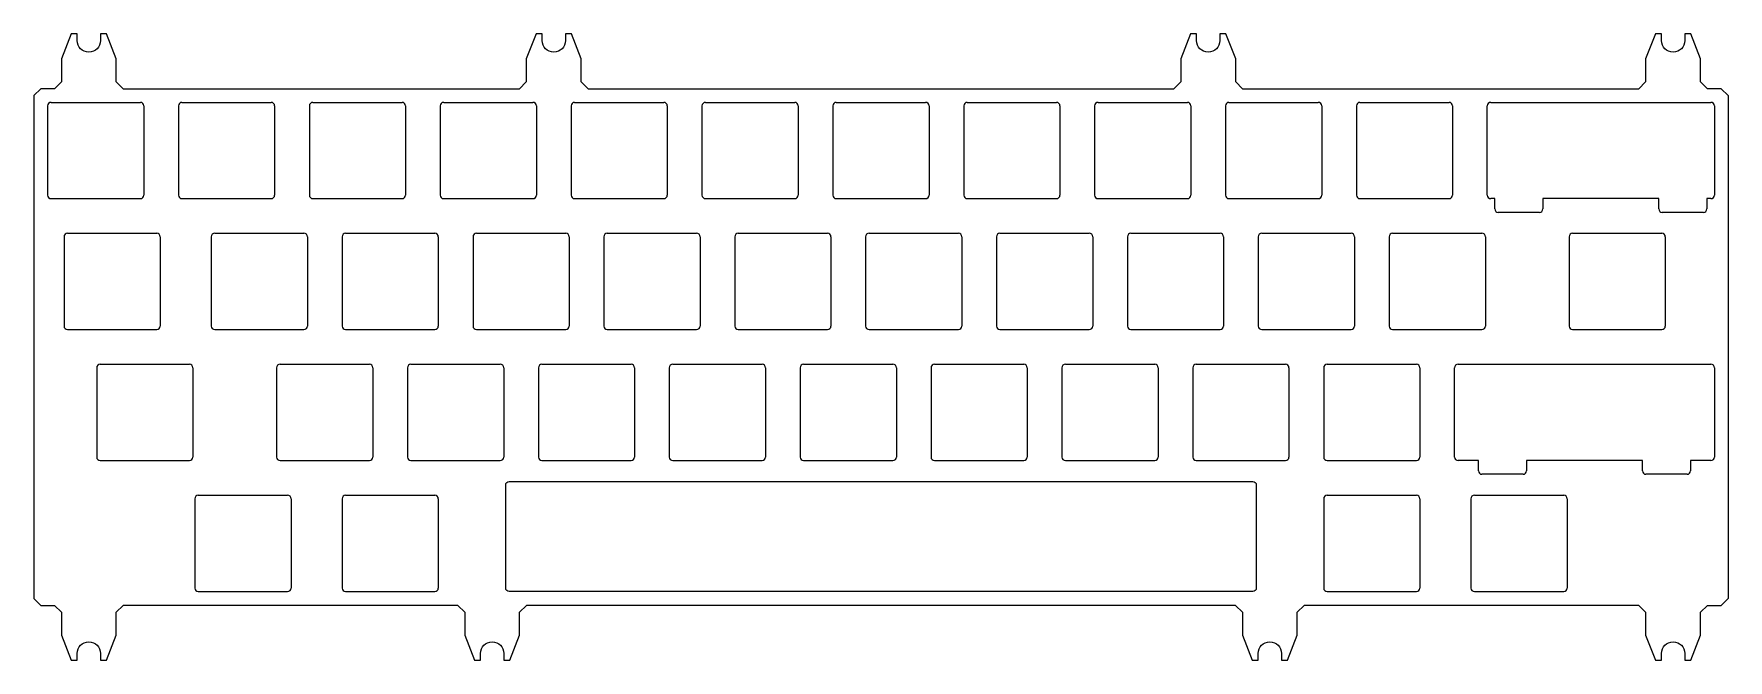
# Model space of a CAD drawing. Header units: millimetres. Extents: x -18 to 228, y -194 to -103.
import ezdxf

# ---------------------------------------------------------------- set-up
doc = ezdxf.new("R2010")
doc.units = ezdxf.units.MM
doc.header["$MEASUREMENT"] = 0
doc.layers.add('도면층3', color=4, linetype='Continuous')

msp = doc.modelspace()

# ---------------------------------------------------------------- linework, layer by layer
for p, q in [((-16.38, -113.33), (-16.38, -126.33)), ((-15.88, -112.83), (-2.88, -112.83)), ((-2.38, -113.33), (-2.38, -126.33)), ((2.67, -113.33), (2.67, -126.33)), ((3.17, -112.83), (16.17, -112.83)), ((16.67, -113.33), (16.67, -126.33)), ((21.72, -113.33), (21.72, -126.33)), ((22.22, -112.83), (35.22, -112.83)), ((35.72, -113.33), (35.72, -126.33)), ((40.77, -113.33), (40.77, -126.33)), ((41.27, -112.83), (54.27, -112.83)), ((54.77, -113.33), (54.77, -126.33)), ((59.82, -113.33), (59.82, -126.33)), ((60.32, -112.83), (73.32, -112.83)), ((73.82, -113.33), (73.82, -126.33)), ((78.87, -113.33), (78.87, -126.33)), ((79.37, -112.83), (92.37, -112.83)), ((92.87, -113.33), (92.87, -126.33)), ((97.92, -113.33), (97.92, -126.33)), ((98.42, -112.83), (111.42, -112.83)), ((111.92, -113.33), (111.92, -126.33)), ((116.97, -113.33), (116.97, -126.33)), ((117.47, -112.83), (130.47, -112.83)), ((130.97, -113.33), (130.97, -126.33)), ((136.02, -113.33), (136.02, -126.33)), ((136.52, -112.83), (149.52, -112.83)), ((150.02, -113.33), (150.02, -126.33)), ((155.07, -113.33), (155.07, -126.33)), ((155.57, -112.83), (168.57, -112.83)), ((169.07, -113.33), (169.07, -126.33)), ((174.12, -113.33), (174.12, -126.33)), ((174.62, -112.83), (187.62, -112.83)), ((188.12, -113.33), (188.12, -126.33)), ((-15.88, -126.83), (-2.88, -126.83)), ((3.17, -126.83), (16.17, -126.83)), ((22.22, -126.83), (35.22, -126.83)), ((41.27, -126.83), (54.27, -126.83)), ((60.32, -126.83), (73.32, -126.83)), ((79.37, -126.83), (92.37, -126.83)), ((98.42, -126.83), (111.42, -126.83)), ((117.47, -126.83), (130.47, -126.83)), ((136.52, -126.83), (149.52, -126.83)), ((155.57, -126.83), (168.57, -126.83)), ((174.62, -126.83), (187.62, -126.83)), ((-13.99, -132.38), (-13.99, -145.38)), ((-13.49, -131.88), (-0.49, -131.88)), ((0.01, -132.38), (0.01, -145.38)), ((7.44, -132.38), (7.44, -145.38)), ((7.94, -131.88), (20.94, -131.88)), ((21.44, -132.38), (21.44, -145.38)), ((26.49, -132.38), (26.49, -145.38)), ((26.99, -131.88), (39.99, -131.88)), ((40.49, -132.38), (40.49, -145.38)), ((45.54, -132.38), (45.54, -145.38)), ((46.04, -131.88), (59.04, -131.88)), ((59.54, -132.38), (59.54, -145.38)), ((64.59, -132.38), (64.59, -145.38)), ((65.09, -131.88), (78.09, -131.88)), ((78.59, -132.38), (78.59, -145.38)), ((83.64, -132.38), (83.64, -145.38)), ((84.14, -131.88), (97.14, -131.88)), ((97.64, -132.38), (97.64, -145.38)), ((102.69, -132.38), (102.69, -145.38)), ((103.19, -131.88), (116.19, -131.88)), ((116.69, -132.38), (116.69, -145.38)), ((121.74, -132.38), (121.74, -145.38)), ((122.24, -131.88), (135.24, -131.88)), ((135.74, -132.38), (135.74, -145.38)), ((140.79, -132.38), (140.79, -145.38)), ((141.29, -131.88), (154.29, -131.88)), ((154.79, -132.38), (154.79, -145.38)), ((159.84, -132.38), (159.84, -145.38)), ((160.34, -131.88), (173.34, -131.88)), ((173.84, -132.38), (173.84, -145.38)), ((178.89, -132.38), (178.89, -145.38)), ((179.39, -131.88), (192.39, -131.88)), ((192.89, -132.38), (192.89, -145.38)), ((205.08, -132.38), (205.08, -145.38)), ((205.58, -131.88), (218.58, -131.88)), ((219.08, -132.38), (219.08, -145.38)), ((-13.49, -145.88), (-0.49, -145.88)), ((7.94, -145.88), (20.94, -145.88)), ((26.99, -145.88), (39.99, -145.88)), ((46.04, -145.88), (59.04, -145.88)), ((65.09, -145.88), (78.09, -145.88)), ((84.14, -145.88), (97.14, -145.88)), ((103.19, -145.88), (116.19, -145.88)), ((122.24, -145.88), (135.24, -145.88)), ((141.29, -145.88), (154.29, -145.88)), ((160.34, -145.88), (173.34, -145.88)), ((179.39, -145.88), (192.39, -145.88)), ((205.58, -145.88), (218.58, -145.88)), ((-9.23, -151.43), (-9.23, -164.43)), ((-8.73, -150.93), (4.27, -150.93)), ((4.77, -151.43), (4.77, -164.43)), ((16.96, -151.43), (16.96, -164.43)), ((17.46, -150.93), (30.46, -150.93)), ((30.96, -151.43), (30.96, -164.43)), ((36.01, -151.43), (36.01, -164.43)), ((36.51, -150.93), (49.51, -150.93)), ((50.01, -151.43), (50.01, -164.43)), ((55.06, -151.43), (55.06, -164.43)), ((55.56, -150.93), (68.56, -150.93)), ((69.06, -151.43), (69.06, -164.43)), ((74.11, -151.43), (74.11, -164.43)), ((74.61, -150.93), (87.61, -150.93)), ((88.11, -151.43), (88.11, -164.43)), ((93.16, -151.43), (93.16, -164.43)), ((93.66, -150.93), (106.66, -150.93)), ((107.16, -151.43), (107.16, -164.43)), ((112.21, -151.43), (112.21, -164.43)), ((112.71, -150.93), (125.71, -150.93)), ((126.21, -151.43), (126.21, -164.43)), ((131.26, -151.43), (131.26, -164.43)), ((131.76, -150.93), (144.76, -150.93)), ((145.26, -151.43), (145.26, -164.43)), ((150.31, -151.43), (150.31, -164.43)), ((150.81, -150.93), (163.81, -150.93)), ((164.31, -151.43), (164.31, -164.43)), ((169.36, -151.43), (169.36, -164.43)), ((169.86, -150.93), (182.86, -150.93)), ((183.36, -151.43), (183.36, -164.43)), ((-8.73, -164.93), (4.27, -164.93)), ((17.46, -164.93), (30.46, -164.93)), ((36.51, -164.93), (49.51, -164.93)), ((55.56, -164.93), (68.56, -164.93)), ((74.61, -164.93), (87.61, -164.93)), ((93.66, -164.93), (106.66, -164.93)), ((112.71, -164.93), (125.71, -164.93)), ((131.76, -164.93), (144.76, -164.93)), ((150.81, -164.93), (163.81, -164.93)), ((169.86, -164.93), (182.86, -164.93)), ((5.56, -169.98), (18.56, -169.98)), ((26.99, -169.98), (39.99, -169.98)), ((169.86, -169.98), (182.86, -169.98)), ((191.29, -169.98), (204.29, -169.98)), ((5.06, -170.48), (5.06, -183.48)), ((19.06, -170.48), (19.06, -183.48)), ((26.49, -170.48), (26.49, -183.48)), ((40.49, -170.48), (40.49, -183.48)), ((169.36, -170.48), (169.36, -183.48)), ((183.36, -170.48), (183.36, -183.48)), ((190.79, -170.48), (190.79, -183.48)), ((204.79, -170.48), (204.79, -183.48)), ((5.56, -183.98), (18.56, -183.98)), ((26.99, -183.98), (39.99, -183.98)), ((169.86, -183.98), (182.86, -183.98)), ((191.29, -183.98), (204.29, -183.98))]:
    msp.add_line(p, q)
at = {"linetype": 'Continuous'}
for p, q in [((193.17, -126.33), (193.17, -113.33)), ((193.67, -112.83), (225.72, -112.83)), ((226.22, -113.33), (226.22, -126.33)), ((194.26, -126.83), (193.67, -126.83)), ((194.26, -128.33), (194.26, -126.83)), ((218.14, -126.83), (201.26, -126.83)), ((201.26, -126.83), (201.26, -128.33)), ((218.14, -128.33), (218.14, -126.83)), ((225.72, -126.83), (225.14, -126.83)), ((225.14, -126.83), (225.14, -128.33)), ((200.76, -128.83), (194.76, -128.83)), ((224.64, -128.83), (218.64, -128.83)), ((188.41, -164.43), (188.41, -151.43)), ((188.91, -150.93), (225.72, -150.93)), ((226.22, -151.43), (226.22, -164.43)), ((191.88, -164.93), (188.91, -164.93)), ((191.88, -166.43), (191.88, -164.93)), ((215.76, -164.93), (198.88, -164.93)), ((198.88, -164.93), (198.88, -166.43)), ((215.76, -166.43), (215.76, -164.93)), ((225.72, -164.93), (222.76, -164.93)), ((222.76, -164.93), (222.76, -166.43)), ((198.38, -166.93), (192.38, -166.93)), ((222.26, -166.93), (216.26, -166.93))]:
    msp.add_line(p, q, dxfattribs=at)
msp.add_lwpolyline([(50.8, -167.98), (159.05, -167.98, -0.414214), (159.55, -168.48), (159.55, -183.48, -0.414214), (159.05, -183.98), (50.8, -183.98, -0.414214), (50.3, -183.48), (50.3, -168.48, -0.414214)], format="xyb", close=True, dxfattribs=at)
for centre, start, end in [((-15.88, -113.33), 90, 180), ((-2.88, -113.33), 0, 90), ((3.17, -113.33), 90, 180), ((16.17, -113.33), 0, 90), ((22.22, -113.33), 90, 180), ((35.22, -113.33), 0, 90), ((41.27, -113.33), 90, 180), ((54.27, -113.33), 0, 90), ((60.32, -113.33), 90, 180), ((73.32, -113.33), 0, 90), ((79.37, -113.33), 90, 180), ((92.37, -113.33), 0, 90), ((98.42, -113.33), 90, 180), ((111.42, -113.33), 0, 90), ((117.47, -113.33), 90, 180), ((130.47, -113.33), 0, 90), ((136.52, -113.33), 90, 180), ((149.52, -113.33), 0, 90), ((155.57, -113.33), 90, 180), ((168.57, -113.33), 0, 90), ((174.62, -113.33), 90, 180), ((187.62, -113.33), 0, 90), ((-15.88, -126.33), 180, 270), ((-2.88, -126.33), 270, 0), ((3.17, -126.33), 180, 270), ((16.17, -126.33), 270, 0), ((22.22, -126.33), 180, 270), ((35.22, -126.33), 270, 0), ((41.27, -126.33), 180, 270), ((54.27, -126.33), 270, 0), ((60.32, -126.33), 180, 270), ((73.32, -126.33), 270, 0), ((79.37, -126.33), 180, 270), ((92.37, -126.33), 270, 0), ((98.42, -126.33), 180, 270), ((111.42, -126.33), 270, 0), ((117.47, -126.33), 180, 270), ((130.47, -126.33), 270, 0), ((136.52, -126.33), 180, 270), ((149.52, -126.33), 270, 0), ((155.57, -126.33), 180, 270), ((168.57, -126.33), 270, 0), ((174.62, -126.33), 180, 270), ((187.62, -126.33), 270, 0), ((-13.49, -132.38), 90, 180), ((-0.49, -132.38), 0, 90), ((7.94, -132.38), 90, 180), ((20.94, -132.38), 0, 90), ((26.99, -132.38), 90, 180), ((39.99, -132.38), 0, 90), ((46.04, -132.38), 90, 180), ((59.04, -132.38), 0, 90), ((65.09, -132.38), 90, 180), ((78.09, -132.38), 0, 90), ((84.14, -132.38), 90, 180), ((97.14, -132.38), 0, 90), ((103.19, -132.38), 90, 180), ((116.19, -132.38), 0, 90), ((122.24, -132.38), 90, 180), ((135.24, -132.38), 0, 90), ((141.29, -132.38), 90, 180), ((154.29, -132.38), 0, 90), ((160.34, -132.38), 90, 180), ((173.34, -132.38), 0, 90), ((179.39, -132.38), 90, 180), ((192.39, -132.38), 0, 90), ((205.58, -132.38), 90, 180), ((218.58, -132.38), 0, 90), ((-13.49, -145.38), 180, 270), ((-0.49, -145.38), 270, 0), ((7.94, -145.38), 180, 270), ((20.94, -145.38), 270, 0), ((26.99, -145.38), 180, 270), ((39.99, -145.38), 270, 0), ((46.04, -145.38), 180, 270), ((59.04, -145.38), 270, 0), ((65.09, -145.38), 180, 270), ((78.09, -145.38), 270, 0), ((84.14, -145.38), 180, 270), ((97.14, -145.38), 270, 0), ((103.19, -145.38), 180, 270), ((116.19, -145.38), 270, 0), ((122.24, -145.38), 180, 270), ((135.24, -145.38), 270, 0), ((141.29, -145.38), 180, 270), ((154.29, -145.38), 270, 0), ((160.34, -145.38), 180, 270), ((173.34, -145.38), 270, 0), ((179.39, -145.38), 180, 270), ((192.39, -145.38), 270, 0), ((205.58, -145.38), 180, 270), ((218.58, -145.38), 270, 0), ((-8.73, -151.43), 90, 180), ((4.27, -151.43), 0, 90), ((17.46, -151.43), 90, 180), ((30.46, -151.43), 0, 90), ((36.51, -151.43), 90, 180), ((49.51, -151.43), 0, 90), ((55.56, -151.43), 90, 180), ((68.56, -151.43), 0, 90), ((74.61, -151.43), 90, 180), ((87.61, -151.43), 0, 90), ((93.66, -151.43), 90, 180), ((106.66, -151.43), 0, 90), ((112.71, -151.43), 90, 180), ((125.71, -151.43), 0, 90), ((131.76, -151.43), 90, 180), ((144.76, -151.43), 0, 90), ((150.81, -151.43), 90, 180), ((163.81, -151.43), 0, 90), ((169.86, -151.43), 90, 180), ((182.86, -151.43), 0, 90), ((-8.73, -164.43), 180, 270), ((4.27, -164.43), 270, 0), ((17.46, -164.43), 180, 270), ((30.46, -164.43), 270, 0), ((36.51, -164.43), 180, 270), ((49.51, -164.43), 270, 0), ((55.56, -164.43), 180, 270), ((68.56, -164.43), 270, 0), ((74.61, -164.43), 180, 270), ((87.61, -164.43), 270, 0), ((93.66, -164.43), 180, 270), ((106.66, -164.43), 270, 0), ((112.71, -164.43), 180, 270), ((125.71, -164.43), 270, 0), ((131.76, -164.43), 180, 270), ((144.76, -164.43), 270, 0), ((150.81, -164.43), 180, 270), ((163.81, -164.43), 270, 0), ((169.86, -164.43), 180, 270), ((182.86, -164.43), 270, 0), ((5.56, -170.48), 90, 180), ((18.56, -170.48), 0, 90), ((26.99, -170.48), 90, 180), ((39.99, -170.48), 0, 90), ((169.86, -170.48), 90, 180), ((182.86, -170.48), 0, 90), ((191.29, -170.48), 90, 180), ((204.29, -170.48), 0, 90), ((5.56, -183.48), 180, 270), ((18.56, -183.48), 270, 0), ((26.99, -183.48), 180, 270), ((39.99, -183.48), 270, 0), ((169.86, -183.48), 180, 270), ((182.86, -183.48), 270, 0), ((191.29, -183.48), 180, 270), ((204.29, -183.48), 270, 0)]:
    msp.add_arc(centre, 0.5, start, end)
for centre, start, end in [((193.67, -113.33), 90, 180), ((225.72, -113.33), 0, 90), ((193.67, -126.33), 180, 270), ((225.72, -126.33), 270, 0), ((194.76, -128.33), 180, 270), ((200.76, -128.33), 270, 0), ((218.64, -128.33), 180, 270), ((224.64, -128.33), 270, 0), ((188.91, -151.43), 90, 180), ((225.72, -151.43), 0, 90), ((188.91, -164.43), 180, 270), ((225.72, -164.43), 270, 0), ((192.38, -166.43), 180, 270), ((198.38, -166.43), 270, 0), ((216.26, -166.43), 180, 270), ((222.26, -166.43), 270, 0)]:
    msp.add_arc(centre, 0.5, start, end, dxfattribs=at)
at = {"layer": '도면층3'}
for p, q in [((-12.94, -102.87), (-14.38, -106.48)), ((-12.08, -102.87), (-12.94, -102.87)), ((-12.08, -103.84), (-12.08, -102.87)), ((-7.81, -102.87), (-8.68, -102.87)), ((-8.68, -102.87), (-8.68, -103.84)), ((-6.38, -106.48), (-7.81, -102.87)), ((54.73, -102.87), (53.3, -106.48)), ((55.6, -102.87), (54.73, -102.87)), ((55.6, -103.84), (55.6, -102.87)), ((59.87, -102.87), (59, -102.87)), ((59, -102.87), (59, -103.84)), ((61.3, -106.48), (59.87, -102.87)), ((149.98, -102.87), (148.55, -106.48)), ((150.85, -102.87), (149.98, -102.87)), ((150.85, -103.84), (150.85, -102.87)), ((155.12, -102.87), (154.25, -102.87)), ((154.25, -102.87), (154.25, -103.84)), ((156.55, -106.48), (155.12, -102.87)), ((217.66, -102.87), (216.22, -106.48)), ((218.52, -102.87), (217.66, -102.87)), ((218.52, -103.84), (218.52, -102.87)), ((222.79, -102.87), (221.92, -102.87)), ((221.92, -102.87), (221.92, -103.84)), ((224.22, -106.48), (222.79, -102.87)), ((-14.38, -106.48), (-14.38, -109.84)), ((-6.38, -109.84), (-6.38, -106.48)), ((53.3, -106.48), (53.3, -109.84)), ((61.3, -109.84), (61.3, -106.48)), ((148.55, -106.48), (148.55, -109.84)), ((156.55, -109.84), (156.55, -106.48)), ((216.22, -106.48), (216.22, -109.84)), ((224.22, -109.84), (224.22, -106.48)), ((-17.38, -110.84), (-18.38, -111.84)), ((-15.38, -110.84), (-17.38, -110.84)), ((-14.38, -109.84), (-15.38, -110.84)), ((-5.38, -110.84), (-6.38, -109.84)), ((-5.38, -110.84), (52.3, -110.84)), ((53.3, -109.84), (52.3, -110.84)), ((62.3, -110.84), (61.3, -109.84)), ((62.3, -110.84), (147.55, -110.84)), ((148.55, -109.84), (147.55, -110.84)), ((157.55, -110.84), (156.55, -109.84)), ((157.55, -110.84), (215.22, -110.84)), ((216.22, -109.84), (215.22, -110.84)), ((225.22, -110.84), (224.22, -109.84)), ((227.22, -110.84), (225.22, -110.84)), ((228.22, -111.84), (227.22, -110.84)), ((-18.38, -111.84), (-18.38, -184.99)), ((228.22, -111.84), (228.22, -184.99)), ((-18.38, -184.99), (-17.38, -185.99)), ((-17.38, -185.99), (-15.38, -185.99)), ((-15.38, -185.99), (-14.38, -186.99)), ((-14.38, -186.99), (-14.38, -190.34)), ((-6.38, -186.99), (-5.38, -185.99)), ((-6.38, -190.34), (-6.38, -186.99)), ((43.33, -185.99), (-5.38, -185.99)), ((43.33, -185.99), (44.33, -186.99)), ((44.33, -186.99), (44.33, -190.34)), ((52.33, -186.99), (53.33, -185.99)), ((52.33, -190.34), (52.33, -186.99)), ((156.52, -185.99), (53.33, -185.99)), ((156.52, -185.99), (157.52, -186.99)), ((157.52, -186.99), (157.52, -190.34)), ((165.52, -186.99), (166.52, -185.99)), ((165.52, -190.34), (165.52, -186.99)), ((215.22, -185.99), (166.52, -185.99)), ((215.22, -185.99), (216.22, -186.99)), ((216.22, -186.99), (216.22, -190.34)), ((224.22, -186.99), (225.22, -185.99)), ((224.22, -190.34), (224.22, -186.99)), ((225.22, -185.99), (227.22, -185.99)), ((227.22, -185.99), (228.22, -184.99)), ((-14.38, -190.34), (-12.94, -193.95)), ((-7.81, -193.95), (-6.38, -190.34)), ((44.33, -190.34), (45.77, -193.95)), ((50.9, -193.95), (52.33, -190.34)), ((157.52, -190.34), (158.95, -193.95)), ((164.08, -193.95), (165.52, -190.34)), ((216.22, -190.34), (217.66, -193.95)), ((222.79, -193.95), (224.22, -190.34)), ((-12.94, -193.95), (-12.08, -193.95)), ((-12.08, -193.95), (-12.08, -192.99)), ((-8.68, -192.99), (-8.68, -193.95)), ((-8.68, -193.95), (-7.81, -193.95)), ((45.77, -193.95), (46.63, -193.95)), ((46.63, -193.95), (46.63, -192.99)), ((50.03, -192.99), (50.03, -193.95)), ((50.03, -193.95), (50.9, -193.95)), ((158.95, -193.95), (159.82, -193.95)), ((159.82, -193.95), (159.82, -192.99)), ((163.22, -192.99), (163.22, -193.95)), ((163.22, -193.95), (164.08, -193.95)), ((217.66, -193.95), (218.52, -193.95)), ((218.52, -193.95), (218.52, -192.99)), ((221.92, -192.99), (221.92, -193.95)), ((221.92, -193.95), (222.79, -193.95))]:
    msp.add_line(p, q, dxfattribs=at)
at = {"layer": '도면층3', "extrusion": (0, 0, -1)}
for centre, start, end in [((10.38, -103.84), 180, 0), ((-57.3, -103.84), 180, 0), ((-152.55, -103.84), 180, 0), ((-220.22, -103.84), 180, 0), ((10.38, -192.99), 0, 180), ((-48.33, -192.99), 0, 180), ((-161.52, -192.99), 0, 180), ((-220.22, -192.99), 0, 180)]:
    msp.add_arc(centre, 1.7, start, end, dxfattribs=at)

doc.saveas('drawing.dxf')
